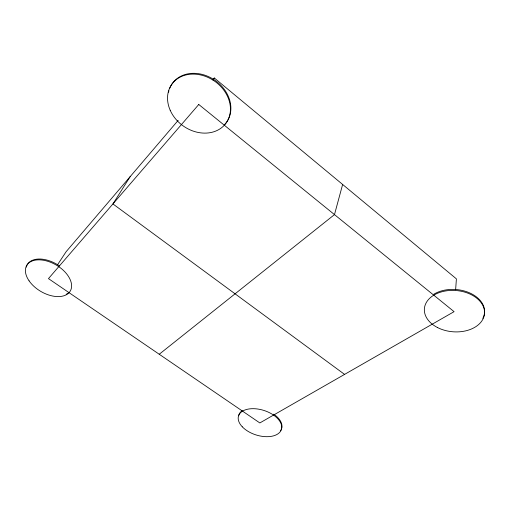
<?xml version="1.0" encoding="UTF-8"?>
<svg xmlns="http://www.w3.org/2000/svg" width="510" height="510" viewBox="0 0 510 510"><rect width="100%" height="100%" fill="white"/><g stroke="black" fill="none" stroke-linecap="round" stroke-linejoin="round"><path stroke-width="0.76" d="M455.628 289.795L456.399 278.862L214.321 77.992L212.772 79.809M342.631 184.461L334.483 214.608L159.235 354.252M213.129 80.032L214.321 77.992M130.12 176.69L112.927 203.936L344.575 374.397M57.483 264.856L66.083 251.755L178.162 120.379M68.034 293.193A25.239 15.281 30.6 0 1 66.185 294.276M26.278 267.087A25.239 15.281 30.6 0 1 59.307 265.85M238.623 415.777A22.446 12.871 17.5 0 1 242.173 410.678M273.781 414.184A22.446 12.871 17.5 0 1 280.487 430.778M433.876 294.187A30.128 20.687 4.7 0 1 470.985 293.518A30.128 20.687 4.7 0 1 482.83 318.367M168.574 92.221A33.309 27.323 35.6 0 1 168.912 90.786M169.575 88.714A33.309 27.323 35.6 0 1 213.786 79.503A33.309 27.323 35.6 0 1 224.77 124.383M198.772 104.486L48.463 278.613L259.832 422.943L454.085 311.661L198.772 104.486M29.089 280.844A25.264 15.274 30.5 0 0 69.054 292.676A25.264 15.274 30.5 0 0 47.347 261.158A25.264 15.274 30.5 0 0 29.089 280.844M242.275 426.8A22.472 12.865 17.5 0 0 279.805 432.231A22.472 12.865 17.5 0 0 257.799 409.033A22.472 12.865 17.5 0 0 242.275 426.8M437.344 327.458A30.166 20.687 4.7 0 0 484.468 314.134A30.166 20.687 4.7 0 0 441.552 291.86A30.166 20.687 4.7 0 0 437.344 327.458M170.181 110.224A33.36 27.336 35.5 0 0 224.33 125.224A33.36 27.336 35.5 0 0 202.464 75.41A33.36 27.336 35.5 0 0 170.181 110.224"/></g></svg>
